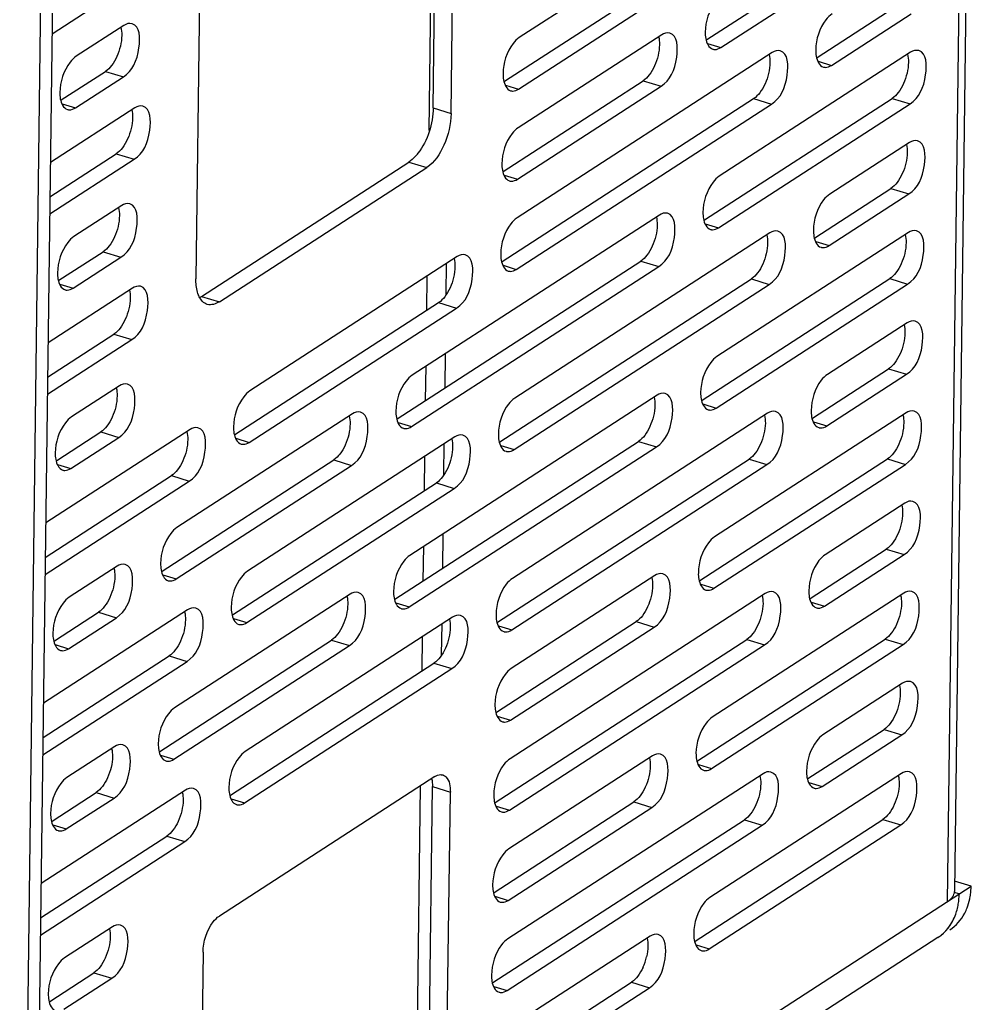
# Model space of a CAD drawing. Header units: millimetres. Extents: x -177 to 18421, y -5017 to 3255.
# Drawn here: x 4746.89 to 4763.64, y 713.81 to 730.95 of the extents above; entities that cross this region are included whole.
import ezdxf

# ---------------------------------------------------------------- set-up
doc = ezdxf.new("R2010")
doc.units = ezdxf.units.MM
doc.header["$LTSCALE"] = 46.255
doc.layers.get('0').update_dxf_attribs({"linetype": 'CONTINUOUS'})

msp = doc.modelspace()

# ---------------------------------------------------------------- linework, layer by layer
at = {"color": 3, "linetype": 'Continuous'}
for p, q in [((4754.027, 729.021), (4754.344, 753.74)), ((4754.101, 729.413), (4754.41, 753.543)), ((4747.471, 747.922), (4746.893, 702.857)), ((4755.342, 729.879), (4759.726, 732.718)), ((4758.867, 730.604), (4762.138, 732.723)), ((4760.792, 730.293), (4762.118, 731.151)), ((4747.618, 729.552), (4748.388, 730.05)), ((4755.322, 728.308), (4757.76, 729.887)), ((4755.302, 726.737), (4759.685, 729.576)), ((4758.826, 727.461), (4762.098, 729.58)), ((4747.42, 727.865), (4748.576, 728.614)), ((4750.061, 726.129), (4753.675, 728.469)), ((4760.752, 727.15), (4762.078, 728.009)), ((4747.578, 726.409), (4748.348, 726.908)), ((4753.475, 723.995), (4757.719, 726.744)), ((4754.327, 726.167), (4754.334, 726.704)), ((4753.987, 725.885), (4753.995, 726.484)), ((4755.262, 723.594), (4759.645, 726.433)), ((4758.786, 724.319), (4762.058, 726.438)), ((4750.645, 723.721), (4754.195, 726.02)), ((4747.38, 724.723), (4748.536, 725.471)), ((4754.306, 724.534), (4754.314, 725.132)), ((4753.967, 724.314), (4753.975, 724.913)), ((4760.712, 724.008), (4762.037, 724.866)), ((4747.538, 723.267), (4748.307, 723.765)), ((4753.434, 720.853), (4757.679, 723.602)), ((4754.287, 723.024), (4754.294, 723.561)), ((4749.374, 721.339), (4752.368, 723.278)), ((4753.947, 722.743), (4753.955, 723.341)), ((4755.221, 720.452), (4759.605, 723.291)), ((4758.746, 721.176), (4762.017, 723.295)), ((4747.34, 721.58), (4749.538, 723.004)), ((4750.605, 720.578), (4754.155, 722.877)), ((4754.266, 721.391), (4754.274, 721.99)), ((4753.927, 721.172), (4753.935, 721.77)), ((4760.672, 720.865), (4761.997, 721.724)), ((4747.498, 720.124), (4748.267, 720.623)), ((4754.247, 719.882), (4754.254, 720.419)), ((4755.201, 718.881), (4757.639, 720.459)), ((4749.334, 718.197), (4752.328, 720.136)), ((4753.907, 719.6), (4753.914, 720.199)), ((4755.181, 717.309), (4759.565, 720.148)), ((4758.705, 718.034), (4761.977, 720.153)), ((4747.3, 718.438), (4749.498, 719.862)), ((4750.565, 717.436), (4754.114, 719.735)), ((4760.631, 717.723), (4761.957, 718.581)), ((4753.815, 712.438), (4753.881, 717.587)), ((4754.016, 712.017), (4754.087, 717.584)), ((4747.457, 716.982), (4748.227, 717.48)), ((4755.161, 715.738), (4757.599, 717.317)), ((4755.141, 714.167), (4759.524, 717.006)), ((4758.665, 714.891), (4761.937, 717.01)), ((4747.259, 715.295), (4749.458, 716.719)), ((4763.267, 715.712), (4763.179, 715.739)), ((4747.417, 713.839), (4748.187, 714.338)), ((4755.121, 712.596), (4757.558, 714.174))]:
    msp.add_line(p, q, dxfattribs=at)
at = {"color": 7, "linetype": 'Continuous'}
for p, q in [((4754.412, 729.318), (4754.721, 753.448)), ((4763.512, 750.945), (4763.058, 715.577)), ((4763.635, 750.907), (4763.185, 715.758)), ((4750.273, 750.567), (4749.964, 726.437)), ((4747.679, 748.057), (4747.102, 702.992)), ((4760.049, 733.521), (4755.601, 730.64)), ((4755.589, 729.743), (4760.037, 732.623)), ((4759.114, 730.467), (4762.45, 732.628)), ((4747.457, 730.708), (4748.928, 731.661)), ((4761.04, 730.156), (4762.43, 731.056)), ((4748.711, 730.853), (4747.877, 730.313)), ((4758.083, 730.69), (4755.581, 729.069)), ((4758.883, 730.537), (4759.114, 730.467)), ((4760.009, 730.379), (4755.561, 727.498)), ((4762.421, 730.383), (4759.085, 728.222)), ((4760.808, 730.227), (4761.04, 730.156)), ((4747.866, 729.415), (4748.7, 729.955)), ((4748.388, 730.05), (4748.7, 729.955)), ((4755.358, 729.813), (4755.589, 729.743)), ((4755.569, 728.171), (4758.071, 729.792)), ((4757.76, 729.887), (4758.071, 729.792)), ((4759.685, 729.576), (4759.997, 729.481)), ((4762.098, 729.58), (4762.41, 729.485)), ((4748.9, 729.417), (4747.428, 728.464)), ((4747.634, 729.485), (4747.866, 729.415)), ((4754.101, 729.413), (4754.412, 729.318)), ((4755.549, 726.6), (4759.997, 729.481)), ((4759.073, 727.325), (4762.41, 729.485)), ((4762.401, 728.812), (4761.011, 727.911)), ((4748.576, 728.614), (4748.888, 728.519)), ((4747.417, 727.566), (4748.888, 728.519)), ((4750.373, 726.034), (4753.987, 728.374)), ((4753.675, 728.469), (4753.987, 728.374)), ((4755.338, 728.242), (4755.569, 728.171)), ((4760.999, 727.014), (4762.389, 727.914)), ((4762.078, 728.009), (4762.389, 727.914)), ((4748.671, 727.71), (4747.837, 727.17)), ((4758.042, 727.547), (4753.733, 724.756)), ((4758.842, 727.395), (4759.073, 727.325)), ((4759.968, 727.236), (4755.52, 724.355)), ((4762.381, 727.24), (4759.045, 725.08)), ((4760.768, 727.084), (4760.999, 727.014)), ((4748.348, 726.908), (4748.659, 726.813)), ((4754.518, 726.823), (4750.904, 724.482)), ((4747.825, 726.272), (4748.659, 726.813)), ((4753.722, 723.859), (4758.031, 726.649)), ((4755.318, 726.671), (4755.549, 726.6)), ((4757.719, 726.744), (4758.031, 726.649)), ((4747.594, 726.343), (4747.825, 726.272)), ((4755.509, 723.458), (4759.957, 726.338)), ((4759.033, 724.182), (4762.369, 726.343)), ((4759.645, 726.433), (4759.957, 726.338)), ((4762.058, 726.438), (4762.369, 726.343)), ((4748.859, 726.274), (4747.388, 725.321)), ((4750.061, 726.129), (4750.373, 726.034)), ((4754.195, 726.02), (4754.507, 725.925)), ((4750.893, 723.584), (4754.507, 725.925)), ((4762.361, 725.669), (4760.971, 724.769)), ((4748.536, 725.471), (4748.848, 725.376)), ((4747.376, 724.423), (4748.848, 725.376)), ((4760.959, 723.871), (4762.349, 724.771)), ((4762.037, 724.866), (4762.349, 724.771)), ((4748.631, 724.568), (4747.797, 724.028)), ((4758.002, 724.405), (4753.693, 721.614)), ((4758.802, 724.253), (4759.033, 724.182)), ((4752.691, 724.081), (4749.633, 722.101)), ((4759.928, 724.094), (4755.48, 721.213)), ((4762.341, 724.098), (4759.004, 721.937)), ((4753.491, 723.929), (4753.722, 723.859)), ((4760.728, 723.942), (4760.959, 723.871)), ((4749.862, 723.807), (4747.348, 722.179)), ((4748.307, 723.765), (4748.619, 723.67)), ((4747.785, 723.13), (4748.619, 723.67)), ((4750.661, 723.655), (4750.893, 723.584)), ((4754.478, 723.68), (4750.864, 721.34)), ((4757.679, 723.602), (4757.991, 723.507)), ((4753.682, 720.716), (4757.991, 723.507)), ((4755.278, 723.528), (4755.509, 723.458)), ((4752.368, 723.278), (4752.679, 723.183)), ((4759.605, 723.291), (4759.917, 723.196)), ((4762.017, 723.295), (4762.329, 723.2)), ((4747.554, 723.2), (4747.785, 723.13)), ((4749.621, 721.203), (4752.679, 723.183)), ((4755.469, 720.315), (4759.917, 723.196)), ((4758.993, 721.04), (4762.329, 723.2)), ((4747.336, 721.281), (4749.85, 722.909)), ((4749.538, 723.004), (4749.85, 722.909)), ((4754.155, 722.877), (4754.466, 722.782)), ((4750.852, 720.442), (4754.466, 722.782)), ((4762.32, 722.527), (4760.93, 721.626)), ((4761.997, 721.724), (4762.309, 721.629)), ((4760.919, 720.729), (4762.309, 721.629)), ((4748.59, 721.425), (4747.756, 720.885)), ((4749.39, 721.273), (4749.621, 721.203)), ((4757.962, 721.262), (4755.46, 719.642)), ((4758.762, 721.11), (4758.993, 721.04)), ((4752.651, 720.939), (4749.593, 718.958)), ((4759.888, 720.951), (4755.44, 718.07)), ((4762.3, 720.955), (4758.964, 718.795)), ((4749.821, 720.664), (4747.307, 719.036)), ((4753.45, 720.787), (4753.682, 720.716)), ((4760.688, 720.799), (4760.919, 720.729)), ((4747.745, 719.987), (4748.579, 720.528)), ((4748.267, 720.623), (4748.579, 720.528)), ((4750.621, 720.512), (4750.852, 720.442)), ((4754.438, 720.538), (4750.824, 718.197)), ((4755.237, 720.386), (4755.469, 720.315)), ((4755.448, 718.744), (4757.95, 720.364)), ((4757.639, 720.459), (4757.95, 720.364)), ((4752.328, 720.136), (4752.639, 720.041)), ((4759.565, 720.148), (4759.876, 720.053)), ((4761.977, 720.153), (4762.289, 720.058)), ((4747.514, 720.058), (4747.745, 719.987)), ((4749.581, 718.06), (4752.639, 720.041)), ((4755.428, 717.173), (4759.876, 720.053)), ((4758.953, 717.897), (4762.289, 720.058)), ((4749.498, 719.862), (4749.81, 719.767)), ((4747.296, 718.138), (4749.81, 719.767)), ((4750.812, 717.299), (4754.426, 719.64)), ((4754.114, 719.735), (4754.426, 719.64)), ((4762.28, 719.384), (4760.89, 718.484)), ((4755.217, 718.814), (4755.448, 718.744)), ((4760.879, 717.586), (4762.269, 718.486)), ((4761.957, 718.581), (4762.269, 718.486)), ((4748.55, 718.283), (4747.716, 717.743)), ((4749.35, 718.131), (4749.581, 718.06)), ((4757.922, 718.12), (4755.42, 716.499)), ((4758.721, 717.968), (4758.953, 717.897)), ((4754.126, 717.758), (4750.373, 715.327)), ((4759.848, 717.809), (4755.4, 714.928)), ((4762.26, 717.813), (4758.924, 715.652)), ((4754.087, 717.584), (4754.399, 717.489)), ((4760.647, 717.657), (4760.879, 717.586)), ((4749.781, 717.522), (4747.267, 715.894)), ((4748.227, 717.48), (4748.539, 717.385)), ((4754.327, 711.922), (4754.399, 717.489)), ((4747.705, 716.845), (4748.539, 717.385)), ((4750.581, 717.37), (4750.812, 717.299)), ((4755.197, 717.243), (4755.428, 717.173)), ((4755.408, 715.601), (4757.91, 717.222)), ((4757.599, 717.317), (4757.91, 717.222)), ((4747.473, 716.915), (4747.705, 716.845)), ((4755.388, 714.03), (4759.836, 716.911)), ((4758.912, 714.755), (4762.248, 716.915)), ((4759.524, 717.006), (4759.836, 716.911)), ((4761.937, 717.01), (4762.248, 716.915)), ((4749.458, 716.719), (4749.77, 716.624)), ((4747.256, 714.996), (4749.77, 716.624)), ((4747.131, 705.262), (4763.475, 715.847)), ((4763.475, 715.847), (4763.187, 715.935)), ((4755.177, 715.672), (4755.408, 715.601)), ((4748.51, 715.14), (4747.676, 714.6)), ((4762.893, 714.951), (4747.124, 704.738)), ((4757.881, 714.977), (4755.379, 713.357)), ((4758.681, 714.825), (4758.912, 714.755)), ((4750.089, 714.698), (4750.018, 709.131)), ((4748.187, 714.338), (4748.498, 714.243)), ((4747.664, 713.702), (4748.498, 714.243)), ((4757.558, 714.174), (4757.87, 714.079)), ((4755.157, 714.101), (4755.388, 714.03)), ((4755.368, 712.459), (4757.87, 714.079))]:
    msp.add_line(p, q, dxfattribs=at)
at = {"color": 3, "linetype": 'Continuous'}
for centre, radius, start, end in [((4753.157, 729.143), 0.854, 317.8991, 322.5837), ((4749.841, 726.468), 0.405, 298.815, 302.9707), ((4762.091, 715.726), 1.176, 350.7428, 359.3312), ((4756.849, 714.841), 0.995, 335.7867, 347.0244)]:
    msp.add_arc(centre, radius, start, end, dxfattribs=at)
at = {"color": 7, "linetype": 'Continuous'}
for centre, radius, start, end in [((4762.289, 715.862), 1.186, 352.263, 359.3087), ((4763.037, 715.76), 0.148, 349.8998, 358.9923), ((4762.35, 715.854), 1.125, 350.6682, 352.2163), ((4762.527, 715.809), 0.942, 338.7595, 341.3132), ((4762.576, 715.79), 0.89, 332.2725, 338.7882)]:
    msp.add_arc(centre, radius, start, end, dxfattribs=at)
for points, knots in [([(4759.125, 731.365), (4759.084, 731.338), (4758.92, 731.165), (4758.844, 730.921), (4758.842, 730.736)], [0, 0, 0, 0, 0.211066, 1, 1, 1, 1]), ([(4761.051, 731.054), (4761.01, 731.027), (4760.846, 730.854), (4760.77, 730.61), (4760.767, 730.425)], [0, 0, 0, 0, 0.211066, 1, 1, 1, 1]), ([(4748.7, 729.955), (4748.86, 730.059), (4749.003, 730.366), (4748.991, 730.84), (4748.851, 730.882)], [0, 0, 0, 0, 0.566412, 1, 1, 1, 1]), ([(4755.601, 730.64), (4755.559, 730.614), (4755.395, 730.441), (4755.319, 730.196), (4755.317, 730.011)], [0, 0, 0, 0, 0.211066, 1, 1, 1, 1]), ([(4758.071, 729.792), (4758.232, 729.896), (4758.374, 730.202), (4758.363, 730.677), (4758.223, 730.719)], [0, 0, 0, 0, 0.566412, 1, 1, 1, 1]), ([(4758.842, 730.736), (4758.841, 730.699), (4758.845, 730.592), (4758.902, 730.46), (4758.974, 730.438)], [0, 0, 0, 0, 0.326495, 1, 1, 1, 1]), ([(4758.974, 730.438), (4758.979, 730.436), (4758.991, 730.433), (4759.002, 730.432), (4759.008, 730.432)], [0, 0, 0, 0, 0.496206, 1, 1, 1, 1]), ([(4760.767, 730.425), (4760.767, 730.388), (4760.771, 730.281), (4760.828, 730.149), (4760.9, 730.127)], [0, 0, 0, 0, 0.326495, 1, 1, 1, 1]), ([(4747.877, 730.313), (4747.836, 730.286), (4747.672, 730.113), (4747.596, 729.869), (4747.593, 729.684)], [0, 0, 0, 0, 0.211066, 1, 1, 1, 1]), ([(4759.997, 729.481), (4760.158, 729.585), (4760.3, 729.891), (4760.289, 730.366), (4760.149, 730.408)], [0, 0, 0, 0, 0.566412, 1, 1, 1, 1]), ([(4762.41, 729.485), (4762.57, 729.589), (4762.713, 729.896), (4762.701, 730.37), (4762.561, 730.412)], [0, 0, 0, 0, 0.566412, 1, 1, 1, 1]), ([(4760.9, 730.127), (4760.905, 730.125), (4760.916, 730.123), (4760.928, 730.122), (4760.934, 730.121)], [0, 0, 0, 0, 0.496206, 1, 1, 1, 1]), ([(4755.317, 730.011), (4755.317, 729.975), (4755.321, 729.867), (4755.377, 729.735), (4755.449, 729.713)], [0, 0, 0, 0, 0.326495, 1, 1, 1, 1]), ([(4747.593, 729.684), (4747.593, 729.647), (4747.597, 729.54), (4747.654, 729.407), (4747.726, 729.386)], [0, 0, 0, 0, 0.326495, 1, 1, 1, 1]), ([(4755.449, 729.713), (4755.455, 729.712), (4755.466, 729.709), (4755.478, 729.708), (4755.483, 729.708)], [0, 0, 0, 0, 0.496206, 1, 1, 1, 1]), ([(4748.888, 728.519), (4749.049, 728.623), (4749.191, 728.929), (4749.18, 729.404), (4749.039, 729.446)], [0, 0, 0, 0, 0.566412, 1, 1, 1, 1]), ([(4747.726, 729.386), (4747.731, 729.384), (4747.742, 729.381), (4747.754, 729.38), (4747.76, 729.38)], [0, 0, 0, 0, 0.496206, 1, 1, 1, 1]), ([(4754.412, 729.318), (4754.41, 729.128), (4754.324, 728.78), (4754.123, 728.463), (4753.987, 728.374)], [0, 0, 0, 0, 0.538178, 1, 1, 1, 1]), ([(4755.581, 729.069), (4755.539, 729.042), (4755.375, 728.869), (4755.299, 728.625), (4755.297, 728.44)], [0, 0, 0, 0, 0.211066, 1, 1, 1, 1]), ([(4762.389, 727.914), (4762.55, 728.018), (4762.692, 728.324), (4762.681, 728.799), (4762.541, 728.841)], [0, 0, 0, 0, 0.566412, 1, 1, 1, 1]), ([(4755.297, 728.44), (4755.297, 728.404), (4755.301, 728.296), (4755.357, 728.164), (4755.429, 728.142)], [0, 0, 0, 0, 0.326495, 1, 1, 1, 1]), ([(4759.085, 728.222), (4759.043, 728.195), (4758.879, 728.023), (4758.804, 727.778), (4758.801, 727.593)], [0, 0, 0, 0, 0.211066, 1, 1, 1, 1]), ([(4755.429, 728.142), (4755.435, 728.14), (4755.446, 728.138), (4755.457, 728.137), (4755.463, 728.137)], [0, 0, 0, 0, 0.496206, 1, 1, 1, 1]), ([(4761.011, 727.911), (4760.969, 727.885), (4760.805, 727.712), (4760.73, 727.467), (4760.727, 727.283)], [0, 0, 0, 0, 0.211066, 1, 1, 1, 1]), ([(4748.659, 726.813), (4748.82, 726.917), (4748.962, 727.223), (4748.951, 727.697), (4748.811, 727.74)], [0, 0, 0, 0, 0.566412, 1, 1, 1, 1]), ([(4758.031, 726.649), (4758.192, 726.753), (4758.334, 727.06), (4758.322, 727.534), (4758.182, 727.577)], [0, 0, 0, 0, 0.566412, 1, 1, 1, 1]), ([(4758.801, 727.593), (4758.801, 727.557), (4758.805, 727.449), (4758.861, 727.317), (4758.934, 727.295)], [0, 0, 0, 0, 0.326495, 1, 1, 1, 1]), ([(4755.561, 727.498), (4755.519, 727.471), (4755.355, 727.298), (4755.279, 727.054), (4755.277, 726.869)], [0, 0, 0, 0, 0.211066, 1, 1, 1, 1]), ([(4747.837, 727.17), (4747.795, 727.143), (4747.631, 726.97), (4747.556, 726.726), (4747.553, 726.541)], [0, 0, 0, 0, 0.211066, 1, 1, 1, 1]), ([(4758.934, 727.295), (4758.939, 727.293), (4758.95, 727.291), (4758.962, 727.29), (4758.968, 727.29)], [0, 0, 0, 0, 0.496206, 1, 1, 1, 1]), ([(4759.957, 726.338), (4760.117, 726.442), (4760.26, 726.749), (4760.248, 727.223), (4760.108, 727.266)], [0, 0, 0, 0, 0.566412, 1, 1, 1, 1]), ([(4760.727, 727.283), (4760.727, 727.246), (4760.731, 727.138), (4760.787, 727.006), (4760.86, 726.984)], [0, 0, 0, 0, 0.326495, 1, 1, 1, 1]), ([(4762.369, 726.343), (4762.53, 726.447), (4762.672, 726.753), (4762.661, 727.227), (4762.521, 727.27)], [0, 0, 0, 0, 0.566412, 1, 1, 1, 1]), ([(4754.507, 725.925), (4754.667, 726.029), (4754.81, 726.335), (4754.798, 726.81), (4754.658, 726.852)], [0, 0, 0, 0, 0.566412, 1, 1, 1, 1]), ([(4755.277, 726.869), (4755.276, 726.832), (4755.281, 726.725), (4755.337, 726.593), (4755.409, 726.571)], [0, 0, 0, 0, 0.326495, 1, 1, 1, 1]), ([(4760.86, 726.984), (4760.865, 726.983), (4760.876, 726.98), (4760.888, 726.979), (4760.893, 726.979)], [0, 0, 0, 0, 0.496206, 1, 1, 1, 1]), ([(4747.553, 726.541), (4747.553, 726.505), (4747.557, 726.397), (4747.613, 726.265), (4747.686, 726.243)], [0, 0, 0, 0, 0.326495, 1, 1, 1, 1]), ([(4755.409, 726.571), (4755.415, 726.569), (4755.426, 726.566), (4755.437, 726.566), (4755.443, 726.565)], [0, 0, 0, 0, 0.496206, 1, 1, 1, 1]), ([(4748.848, 725.376), (4749.008, 725.48), (4749.151, 725.787), (4749.139, 726.261), (4748.999, 726.304)], [0, 0, 0, 0, 0.566412, 1, 1, 1, 1]), ([(4747.686, 726.243), (4747.691, 726.241), (4747.702, 726.239), (4747.714, 726.238), (4747.719, 726.238)], [0, 0, 0, 0, 0.496206, 1, 1, 1, 1]), ([(4750.163, 725.99), (4750.101, 726.008), (4750.031, 726.088), (4750, 726.174), (4749.993, 726.2)], [0, 0, 0, 0, 0.701264, 1, 1, 1, 1]), ([(4762.349, 724.771), (4762.51, 724.875), (4762.652, 725.182), (4762.641, 725.656), (4762.501, 725.699)], [0, 0, 0, 0, 0.566412, 1, 1, 1, 1]), ([(4759.045, 725.08), (4759.003, 725.053), (4758.839, 724.88), (4758.763, 724.636), (4758.761, 724.451)], [0, 0, 0, 0, 0.211066, 1, 1, 1, 1]), ([(4760.971, 724.769), (4760.929, 724.742), (4760.765, 724.569), (4760.689, 724.325), (4760.687, 724.14)], [0, 0, 0, 0, 0.211066, 1, 1, 1, 1]), ([(4748.619, 723.67), (4748.78, 723.774), (4748.922, 724.081), (4748.911, 724.555), (4748.771, 724.597)], [0, 0, 0, 0, 0.566412, 1, 1, 1, 1]), ([(4753.733, 724.756), (4753.692, 724.729), (4753.528, 724.557), (4753.452, 724.312), (4753.45, 724.127)], [0, 0, 0, 0, 0.211066, 1, 1, 1, 1]), ([(4750.904, 724.482), (4750.863, 724.455), (4750.699, 724.282), (4750.623, 724.038), (4750.62, 723.853)], [0, 0, 0, 0, 0.211066, 1, 1, 1, 1]), ([(4757.991, 723.507), (4758.151, 723.611), (4758.294, 723.917), (4758.282, 724.392), (4758.142, 724.434)], [0, 0, 0, 0, 0.566412, 1, 1, 1, 1]), ([(4758.761, 724.451), (4758.761, 724.414), (4758.765, 724.307), (4758.821, 724.175), (4758.893, 724.153)], [0, 0, 0, 0, 0.326495, 1, 1, 1, 1]), ([(4755.52, 724.355), (4755.479, 724.329), (4755.315, 724.156), (4755.239, 723.911), (4755.237, 723.726)], [0, 0, 0, 0, 0.211066, 1, 1, 1, 1]), ([(4752.679, 723.183), (4752.84, 723.287), (4752.982, 723.594), (4752.971, 724.068), (4752.831, 724.111)], [0, 0, 0, 0, 0.566412, 1, 1, 1, 1]), ([(4753.45, 724.127), (4753.449, 724.091), (4753.454, 723.983), (4753.51, 723.851), (4753.582, 723.829)], [0, 0, 0, 0, 0.326495, 1, 1, 1, 1]), ([(4758.893, 724.153), (4758.899, 724.151), (4758.91, 724.148), (4758.922, 724.147), (4758.927, 724.147)], [0, 0, 0, 0, 0.496206, 1, 1, 1, 1]), ([(4759.917, 723.196), (4760.077, 723.3), (4760.22, 723.606), (4760.208, 724.081), (4760.068, 724.123)], [0, 0, 0, 0, 0.566412, 1, 1, 1, 1]), ([(4760.687, 724.14), (4760.686, 724.103), (4760.691, 723.996), (4760.747, 723.864), (4760.819, 723.842)], [0, 0, 0, 0, 0.326495, 1, 1, 1, 1]), ([(4762.329, 723.2), (4762.49, 723.304), (4762.632, 723.611), (4762.62, 724.085), (4762.48, 724.127)], [0, 0, 0, 0, 0.566412, 1, 1, 1, 1]), ([(4747.797, 724.028), (4747.755, 724.001), (4747.591, 723.828), (4747.515, 723.584), (4747.513, 723.399)], [0, 0, 0, 0, 0.211066, 1, 1, 1, 1]), ([(4749.85, 722.909), (4750.011, 723.013), (4750.153, 723.32), (4750.142, 723.794), (4750.001, 723.836)], [0, 0, 0, 0, 0.566412, 1, 1, 1, 1]), ([(4750.62, 723.853), (4750.62, 723.817), (4750.624, 723.709), (4750.681, 723.577), (4750.753, 723.555)], [0, 0, 0, 0, 0.326495, 1, 1, 1, 1]), ([(4753.582, 723.829), (4753.588, 723.827), (4753.599, 723.825), (4753.61, 723.824), (4753.616, 723.824)], [0, 0, 0, 0, 0.496206, 1, 1, 1, 1]), ([(4760.819, 723.842), (4760.825, 723.84), (4760.836, 723.838), (4760.847, 723.837), (4760.853, 723.836)], [0, 0, 0, 0, 0.496206, 1, 1, 1, 1]), ([(4754.466, 722.782), (4754.627, 722.886), (4754.769, 723.193), (4754.758, 723.667), (4754.618, 723.71)], [0, 0, 0, 0, 0.566412, 1, 1, 1, 1]), ([(4755.237, 723.726), (4755.236, 723.69), (4755.24, 723.582), (4755.297, 723.45), (4755.369, 723.428)], [0, 0, 0, 0, 0.326495, 1, 1, 1, 1]), ([(4747.513, 723.399), (4747.512, 723.362), (4747.517, 723.255), (4747.573, 723.122), (4747.645, 723.101)], [0, 0, 0, 0, 0.326495, 1, 1, 1, 1]), ([(4750.753, 723.555), (4750.758, 723.553), (4750.769, 723.551), (4750.781, 723.55), (4750.787, 723.55)], [0, 0, 0, 0, 0.496206, 1, 1, 1, 1]), ([(4755.369, 723.428), (4755.374, 723.427), (4755.386, 723.424), (4755.397, 723.423), (4755.403, 723.423)], [0, 0, 0, 0, 0.496206, 1, 1, 1, 1]), ([(4747.645, 723.101), (4747.651, 723.099), (4747.662, 723.096), (4747.673, 723.095), (4747.679, 723.095)], [0, 0, 0, 0, 0.496206, 1, 1, 1, 1]), ([(4762.309, 721.629), (4762.469, 721.733), (4762.612, 722.039), (4762.6, 722.514), (4762.46, 722.556)], [0, 0, 0, 0, 0.566412, 1, 1, 1, 1]), ([(4749.633, 722.101), (4749.591, 722.074), (4749.427, 721.901), (4749.352, 721.657), (4749.349, 721.472)], [0, 0, 0, 0, 0.211066, 1, 1, 1, 1]), ([(4759.004, 721.937), (4758.963, 721.91), (4758.799, 721.738), (4758.723, 721.493), (4758.721, 721.308)], [0, 0, 0, 0, 0.211066, 1, 1, 1, 1]), ([(4753.693, 721.614), (4753.652, 721.587), (4753.488, 721.414), (4753.412, 721.17), (4753.409, 720.985)], [0, 0, 0, 0, 0.211066, 1, 1, 1, 1]), ([(4760.93, 721.626), (4760.889, 721.6), (4760.725, 721.427), (4760.649, 721.182), (4760.647, 720.998)], [0, 0, 0, 0, 0.211066, 1, 1, 1, 1]), ([(4748.579, 720.528), (4748.739, 720.632), (4748.882, 720.938), (4748.87, 721.412), (4748.73, 721.455)], [0, 0, 0, 0, 0.566412, 1, 1, 1, 1]), ([(4749.349, 721.472), (4749.349, 721.435), (4749.353, 721.328), (4749.409, 721.195), (4749.482, 721.173)], [0, 0, 0, 0, 0.326495, 1, 1, 1, 1]), ([(4750.864, 721.34), (4750.822, 721.313), (4750.658, 721.14), (4750.582, 720.896), (4750.58, 720.711)], [0, 0, 0, 0, 0.211066, 1, 1, 1, 1]), ([(4749.482, 721.173), (4749.487, 721.172), (4749.498, 721.169), (4749.51, 721.168), (4749.515, 721.168)], [0, 0, 0, 0, 0.496206, 1, 1, 1, 1]), ([(4755.48, 721.213), (4755.439, 721.186), (4755.275, 721.013), (4755.199, 720.769), (4755.196, 720.584)], [0, 0, 0, 0, 0.211066, 1, 1, 1, 1]), ([(4757.95, 720.364), (4758.111, 720.468), (4758.253, 720.775), (4758.242, 721.249), (4758.102, 721.292)], [0, 0, 0, 0, 0.566412, 1, 1, 1, 1]), ([(4758.721, 721.308), (4758.72, 721.272), (4758.725, 721.164), (4758.781, 721.032), (4758.853, 721.01)], [0, 0, 0, 0, 0.326495, 1, 1, 1, 1]), ([(4758.853, 721.01), (4758.859, 721.008), (4758.87, 721.006), (4758.881, 721.005), (4758.887, 721.005)], [0, 0, 0, 0, 0.496206, 1, 1, 1, 1]), ([(4760.647, 720.998), (4760.646, 720.961), (4760.65, 720.853), (4760.707, 720.721), (4760.779, 720.699)], [0, 0, 0, 0, 0.326495, 1, 1, 1, 1]), ([(4747.756, 720.885), (4747.715, 720.858), (4747.551, 720.685), (4747.475, 720.441), (4747.473, 720.256)], [0, 0, 0, 0, 0.211066, 1, 1, 1, 1]), ([(4752.639, 720.041), (4752.8, 720.145), (4752.942, 720.451), (4752.931, 720.926), (4752.791, 720.968)], [0, 0, 0, 0, 0.566412, 1, 1, 1, 1]), ([(4753.409, 720.985), (4753.409, 720.948), (4753.413, 720.841), (4753.47, 720.709), (4753.542, 720.687)], [0, 0, 0, 0, 0.326495, 1, 1, 1, 1]), ([(4759.876, 720.053), (4760.037, 720.157), (4760.179, 720.464), (4760.168, 720.938), (4760.028, 720.981)], [0, 0, 0, 0, 0.566412, 1, 1, 1, 1]), ([(4762.289, 720.058), (4762.449, 720.162), (4762.592, 720.468), (4762.58, 720.942), (4762.44, 720.985)], [0, 0, 0, 0, 0.566412, 1, 1, 1, 1]), ([(4749.81, 719.767), (4749.97, 719.871), (4750.113, 720.177), (4750.101, 720.651), (4749.961, 720.694)], [0, 0, 0, 0, 0.566412, 1, 1, 1, 1]), ([(4750.58, 720.711), (4750.58, 720.674), (4750.584, 720.567), (4750.64, 720.434), (4750.712, 720.412)], [0, 0, 0, 0, 0.326495, 1, 1, 1, 1]), ([(4753.542, 720.687), (4753.547, 720.685), (4753.558, 720.682), (4753.57, 720.681), (4753.576, 720.681)], [0, 0, 0, 0, 0.496206, 1, 1, 1, 1]), ([(4760.779, 720.699), (4760.784, 720.698), (4760.796, 720.695), (4760.807, 720.694), (4760.813, 720.694)], [0, 0, 0, 0, 0.496206, 1, 1, 1, 1]), ([(4754.426, 719.64), (4754.587, 719.744), (4754.729, 720.05), (4754.718, 720.525), (4754.577, 720.567)], [0, 0, 0, 0, 0.566412, 1, 1, 1, 1]), ([(4755.196, 720.584), (4755.196, 720.547), (4755.2, 720.44), (4755.257, 720.308), (4755.329, 720.286)], [0, 0, 0, 0, 0.326495, 1, 1, 1, 1]), ([(4750.712, 720.412), (4750.718, 720.411), (4750.729, 720.408), (4750.741, 720.407), (4750.746, 720.407)], [0, 0, 0, 0, 0.496206, 1, 1, 1, 1]), ([(4747.473, 720.256), (4747.472, 720.22), (4747.476, 720.112), (4747.533, 719.98), (4747.605, 719.958)], [0, 0, 0, 0, 0.326495, 1, 1, 1, 1]), ([(4755.329, 720.286), (4755.334, 720.284), (4755.345, 720.281), (4755.357, 720.281), (4755.363, 720.28)], [0, 0, 0, 0, 0.496206, 1, 1, 1, 1]), ([(4747.605, 719.958), (4747.61, 719.956), (4747.622, 719.954), (4747.633, 719.953), (4747.639, 719.953)], [0, 0, 0, 0, 0.496206, 1, 1, 1, 1]), ([(4755.46, 719.642), (4755.418, 719.615), (4755.254, 719.442), (4755.179, 719.198), (4755.176, 719.013)], [0, 0, 0, 0, 0.211066, 1, 1, 1, 1]), ([(4762.269, 718.486), (4762.429, 718.59), (4762.572, 718.897), (4762.56, 719.371), (4762.42, 719.414)], [0, 0, 0, 0, 0.566412, 1, 1, 1, 1]), ([(4749.593, 718.958), (4749.551, 718.931), (4749.387, 718.758), (4749.311, 718.514), (4749.309, 718.329)], [0, 0, 0, 0, 0.211066, 1, 1, 1, 1]), ([(4755.176, 719.013), (4755.176, 718.976), (4755.18, 718.869), (4755.236, 718.736), (4755.309, 718.714)], [0, 0, 0, 0, 0.326495, 1, 1, 1, 1]), ([(4758.964, 718.795), (4758.923, 718.768), (4758.759, 718.595), (4758.683, 718.351), (4758.68, 718.166)], [0, 0, 0, 0, 0.211066, 1, 1, 1, 1]), ([(4755.309, 718.714), (4755.314, 718.713), (4755.325, 718.71), (4755.337, 718.709), (4755.342, 718.709)], [0, 0, 0, 0, 0.496206, 1, 1, 1, 1]), ([(4760.89, 718.484), (4760.849, 718.457), (4760.685, 718.284), (4760.609, 718.04), (4760.606, 717.855)], [0, 0, 0, 0, 0.211066, 1, 1, 1, 1]), ([(4748.539, 717.385), (4748.699, 717.489), (4748.842, 717.796), (4748.83, 718.27), (4748.69, 718.312)], [0, 0, 0, 0, 0.566412, 1, 1, 1, 1]), ([(4749.309, 718.329), (4749.308, 718.293), (4749.313, 718.185), (4749.369, 718.053), (4749.441, 718.031)], [0, 0, 0, 0, 0.326495, 1, 1, 1, 1]), ([(4750.824, 718.197), (4750.782, 718.17), (4750.618, 717.997), (4750.542, 717.753), (4750.54, 717.568)], [0, 0, 0, 0, 0.211066, 1, 1, 1, 1]), ([(4757.91, 717.222), (4758.071, 717.326), (4758.213, 717.632), (4758.202, 718.107), (4758.062, 718.149)], [0, 0, 0, 0, 0.566412, 1, 1, 1, 1]), ([(4758.68, 718.166), (4758.68, 718.129), (4758.684, 718.022), (4758.741, 717.89), (4758.813, 717.868)], [0, 0, 0, 0, 0.326495, 1, 1, 1, 1]), ([(4749.441, 718.031), (4749.447, 718.029), (4749.458, 718.027), (4749.469, 718.026), (4749.475, 718.026)], [0, 0, 0, 0, 0.496206, 1, 1, 1, 1]), ([(4755.44, 718.07), (4755.398, 718.044), (4755.234, 717.871), (4755.158, 717.626), (4755.156, 717.441)], [0, 0, 0, 0, 0.211066, 1, 1, 1, 1]), ([(4747.716, 717.743), (4747.675, 717.716), (4747.511, 717.543), (4747.435, 717.299), (4747.432, 717.114)], [0, 0, 0, 0, 0.211066, 1, 1, 1, 1]), ([(4754.232, 717.792), (4754.238, 717.792), (4754.249, 717.791), (4754.261, 717.789), (4754.266, 717.787)], [0, 0, 0, 0, 0.503784, 1, 1, 1, 1]), ([(4754.266, 717.787), (4754.287, 717.781), (4754.386, 717.714), (4754.4, 717.58), (4754.399, 717.489)], [0, 0, 0, 0, 0.193314, 1, 1, 1, 1]), ([(4758.813, 717.868), (4758.818, 717.866), (4758.83, 717.863), (4758.841, 717.862), (4758.847, 717.862)], [0, 0, 0, 0, 0.496206, 1, 1, 1, 1]), ([(4759.836, 716.911), (4759.997, 717.015), (4760.139, 717.321), (4760.128, 717.796), (4759.987, 717.838)], [0, 0, 0, 0, 0.566412, 1, 1, 1, 1]), ([(4760.606, 717.855), (4760.606, 717.818), (4760.61, 717.711), (4760.667, 717.579), (4760.739, 717.557)], [0, 0, 0, 0, 0.326495, 1, 1, 1, 1]), ([(4762.248, 716.915), (4762.409, 717.019), (4762.551, 717.326), (4762.54, 717.8), (4762.4, 717.842)], [0, 0, 0, 0, 0.566412, 1, 1, 1, 1]), ([(4750.54, 717.568), (4750.539, 717.532), (4750.544, 717.424), (4750.6, 717.292), (4750.672, 717.27)], [0, 0, 0, 0, 0.326495, 1, 1, 1, 1]), ([(4749.77, 716.624), (4749.93, 716.728), (4750.072, 717.035), (4750.061, 717.509), (4749.921, 717.551)], [0, 0, 0, 0, 0.566412, 1, 1, 1, 1]), ([(4755.156, 717.441), (4755.156, 717.405), (4755.16, 717.297), (4755.216, 717.165), (4755.288, 717.143)], [0, 0, 0, 0, 0.326495, 1, 1, 1, 1]), ([(4760.739, 717.557), (4760.744, 717.555), (4760.755, 717.553), (4760.767, 717.552), (4760.773, 717.551)], [0, 0, 0, 0, 0.496206, 1, 1, 1, 1]), ([(4750.672, 717.27), (4750.678, 717.268), (4750.689, 717.266), (4750.7, 717.265), (4750.706, 717.265)], [0, 0, 0, 0, 0.496206, 1, 1, 1, 1]), ([(4747.432, 717.114), (4747.432, 717.077), (4747.436, 716.97), (4747.493, 716.837), (4747.565, 716.816)], [0, 0, 0, 0, 0.326495, 1, 1, 1, 1]), ([(4755.288, 717.143), (4755.294, 717.142), (4755.305, 717.139), (4755.317, 717.138), (4755.322, 717.138)], [0, 0, 0, 0, 0.496206, 1, 1, 1, 1]), ([(4747.565, 716.816), (4747.57, 716.814), (4747.581, 716.811), (4747.593, 716.81), (4747.599, 716.81)], [0, 0, 0, 0, 0.496206, 1, 1, 1, 1]), ([(4755.42, 716.499), (4755.378, 716.472), (4755.214, 716.299), (4755.138, 716.055), (4755.136, 715.87)], [0, 0, 0, 0, 0.211066, 1, 1, 1, 1]), ([(4755.136, 715.87), (4755.135, 715.834), (4755.14, 715.726), (4755.196, 715.594), (4755.268, 715.572)], [0, 0, 0, 0, 0.326495, 1, 1, 1, 1]), ([(4763.136, 715.643), (4763.148, 715.657), (4763.168, 715.685), (4763.18, 715.718), (4763.183, 715.734)], [0, 0, 0, 0, 0.525664, 1, 1, 1, 1]), ([(4755.268, 715.572), (4755.274, 715.57), (4755.285, 715.568), (4755.296, 715.567), (4755.302, 715.567)], [0, 0, 0, 0, 0.496206, 1, 1, 1, 1]), ([(4758.924, 715.652), (4758.882, 715.625), (4758.718, 715.453), (4758.643, 715.208), (4758.64, 715.023)], [0, 0, 0, 0, 0.211066, 1, 1, 1, 1]), ([(4763.058, 715.577), (4763.073, 715.587), (4763.101, 715.607), (4763.126, 715.631), (4763.136, 715.643)], [0, 0, 0, 0, 0.524595, 1, 1, 1, 1]), ([(4748.498, 714.243), (4748.659, 714.347), (4748.801, 714.653), (4748.79, 715.127), (4748.65, 715.17)], [0, 0, 0, 0, 0.566412, 1, 1, 1, 1]), ([(4750.089, 714.698), (4750.092, 714.883), (4750.168, 715.127), (4750.332, 715.3), (4750.373, 715.327)], [0, 0, 0, 0, 0.788934, 1, 1, 1, 1]), ([(4757.87, 714.079), (4758.03, 714.183), (4758.173, 714.49), (4758.161, 714.964), (4758.021, 715.007)], [0, 0, 0, 0, 0.566412, 1, 1, 1, 1]), ([(4758.64, 715.023), (4758.64, 714.987), (4758.644, 714.879), (4758.7, 714.747), (4758.773, 714.725)], [0, 0, 0, 0, 0.326495, 1, 1, 1, 1]), ([(4755.4, 714.928), (4755.358, 714.901), (4755.194, 714.728), (4755.118, 714.484), (4755.116, 714.299)], [0, 0, 0, 0, 0.211066, 1, 1, 1, 1]), ([(4758.773, 714.725), (4758.778, 714.723), (4758.789, 714.721), (4758.801, 714.72), (4758.806, 714.72)], [0, 0, 0, 0, 0.496206, 1, 1, 1, 1]), ([(4747.676, 714.6), (4747.634, 714.573), (4747.47, 714.4), (4747.394, 714.156), (4747.392, 713.971)], [0, 0, 0, 0, 0.211066, 1, 1, 1, 1]), ([(4755.116, 714.299), (4755.115, 714.262), (4755.12, 714.155), (4755.176, 714.023), (4755.248, 714.001)], [0, 0, 0, 0, 0.326495, 1, 1, 1, 1]), ([(4747.392, 713.971), (4747.392, 713.935), (4747.396, 713.827), (4747.452, 713.695), (4747.524, 713.673)], [0, 0, 0, 0, 0.326495, 1, 1, 1, 1]), ([(4755.248, 714.001), (4755.254, 713.999), (4755.265, 713.996), (4755.276, 713.996), (4755.282, 713.995)], [0, 0, 0, 0, 0.496206, 1, 1, 1, 1])]:
    msp.add_open_spline(points, degree=3, knots=knots, dxfattribs=at)
at = {"color": 3, "linetype": 'Continuous'}
for points in [[(4748.658, 730.819), (4748.669, 730.774), (4748.672, 730.726), (4748.672, 730.679)], [(4748.672, 730.679), (4748.67, 730.552), (4748.638, 730.424), (4748.586, 730.309)], [(4758.029, 730.656), (4758.04, 730.611), (4758.044, 730.563), (4758.043, 730.516)], [(4758.043, 730.516), (4758.042, 730.389), (4758.01, 730.261), (4757.958, 730.146)], [(4748.586, 730.309), (4748.562, 730.254), (4748.531, 730.201), (4748.495, 730.153)], [(4759.955, 730.345), (4759.966, 730.3), (4759.97, 730.252), (4759.969, 730.205)], [(4762.367, 730.35), (4762.378, 730.304), (4762.382, 730.256), (4762.382, 730.209)], [(4748.495, 730.153), (4748.465, 730.114), (4748.43, 730.077), (4748.388, 730.05)], [(4757.958, 730.146), (4757.933, 730.091), (4757.903, 730.038), (4757.866, 729.99)], [(4759.969, 730.205), (4759.968, 730.078), (4759.936, 729.95), (4759.884, 729.835)], [(4762.382, 730.209), (4762.38, 730.082), (4762.348, 729.954), (4762.296, 729.839)], [(4757.866, 729.99), (4757.836, 729.951), (4757.801, 729.914), (4757.76, 729.887)], [(4759.884, 729.835), (4759.859, 729.78), (4759.829, 729.727), (4759.792, 729.679)], [(4762.296, 729.839), (4762.271, 729.784), (4762.241, 729.731), (4762.205, 729.683)], [(4759.792, 729.679), (4759.762, 729.64), (4759.727, 729.603), (4759.685, 729.576)], [(4762.205, 729.683), (4762.175, 729.644), (4762.139, 729.607), (4762.098, 729.58)], [(4754.101, 729.413), (4754.097, 729.135), (4754.004, 728.844), (4753.835, 728.624)], [(4748.86, 729.243), (4748.859, 729.116), (4748.827, 728.988), (4748.775, 728.873)], [(4748.846, 729.383), (4748.857, 729.338), (4748.861, 729.29), (4748.86, 729.243)], [(4748.683, 728.717), (4748.653, 728.678), (4748.618, 728.641), (4748.576, 728.614)], [(4748.775, 728.873), (4748.75, 728.818), (4748.72, 728.765), (4748.683, 728.717)], [(4762.347, 728.778), (4762.358, 728.733), (4762.362, 728.685), (4762.361, 728.638)], [(4753.791, 728.57), (4753.756, 728.532), (4753.718, 728.497), (4753.675, 728.469)], [(4762.361, 728.638), (4762.36, 728.511), (4762.328, 728.383), (4762.276, 728.268)], [(4762.276, 728.268), (4762.251, 728.213), (4762.221, 728.16), (4762.185, 728.112)], [(4762.185, 728.112), (4762.154, 728.073), (4762.119, 728.036), (4762.078, 728.009)], [(4748.617, 727.677), (4748.628, 727.631), (4748.632, 727.584), (4748.632, 727.537)], [(4748.632, 727.537), (4748.63, 727.41), (4748.598, 727.282), (4748.546, 727.166)], [(4757.989, 727.514), (4758, 727.468), (4758.004, 727.42), (4758.003, 727.373)], [(4758.003, 727.373), (4758.001, 727.247), (4757.97, 727.119), (4757.918, 727.003)], [(4748.546, 727.166), (4748.521, 727.112), (4748.491, 727.058), (4748.455, 727.011)], [(4759.915, 727.203), (4759.926, 727.157), (4759.93, 727.109), (4759.929, 727.062)], [(4762.327, 727.207), (4762.338, 727.161), (4762.342, 727.114), (4762.341, 727.067)], [(4748.455, 727.011), (4748.424, 726.971), (4748.389, 726.934), (4748.348, 726.908)], [(4757.918, 727.003), (4757.893, 726.948), (4757.863, 726.895), (4757.826, 726.847)], [(4759.929, 727.062), (4759.927, 726.936), (4759.896, 726.808), (4759.843, 726.692)], [(4762.341, 727.067), (4762.34, 726.94), (4762.308, 726.812), (4762.256, 726.696)], [(4757.826, 726.847), (4757.796, 726.808), (4757.761, 726.771), (4757.719, 726.744)], [(4754.479, 726.649), (4754.477, 726.522), (4754.445, 726.394), (4754.393, 726.279)], [(4754.464, 726.789), (4754.476, 726.744), (4754.479, 726.696), (4754.479, 726.649)], [(4759.843, 726.692), (4759.819, 726.637), (4759.789, 726.584), (4759.752, 726.537)], [(4762.256, 726.696), (4762.231, 726.642), (4762.201, 726.588), (4762.164, 726.541)], [(4759.752, 726.537), (4759.722, 726.497), (4759.687, 726.46), (4759.645, 726.433)], [(4762.164, 726.541), (4762.134, 726.501), (4762.099, 726.465), (4762.058, 726.438)], [(4748.806, 726.241), (4748.817, 726.195), (4748.82, 726.147), (4748.82, 726.1)], [(4754.393, 726.279), (4754.368, 726.224), (4754.338, 726.171), (4754.302, 726.123)], [(4748.82, 726.1), (4748.818, 725.974), (4748.786, 725.846), (4748.734, 725.73)], [(4754.302, 726.123), (4754.272, 726.084), (4754.236, 726.047), (4754.195, 726.02)], [(4748.734, 725.73), (4748.71, 725.675), (4748.68, 725.622), (4748.643, 725.574)], [(4762.307, 725.636), (4762.318, 725.59), (4762.322, 725.542), (4762.321, 725.495)], [(4748.643, 725.574), (4748.613, 725.535), (4748.578, 725.498), (4748.536, 725.471)], [(4762.321, 725.495), (4762.32, 725.369), (4762.288, 725.241), (4762.236, 725.125)], [(4762.236, 725.125), (4762.211, 725.07), (4762.181, 725.017), (4762.144, 724.969)], [(4762.144, 724.969), (4762.114, 724.93), (4762.079, 724.893), (4762.037, 724.866)], [(4748.577, 724.534), (4748.588, 724.489), (4748.592, 724.441), (4748.591, 724.394)], [(4748.591, 724.394), (4748.59, 724.267), (4748.558, 724.139), (4748.506, 724.024)], [(4757.949, 724.371), (4757.96, 724.326), (4757.963, 724.278), (4757.963, 724.231)], [(4757.963, 724.231), (4757.961, 724.104), (4757.929, 723.976), (4757.877, 723.861)], [(4748.506, 724.024), (4748.481, 723.969), (4748.451, 723.916), (4748.414, 723.868)], [(4752.652, 723.907), (4752.65, 723.781), (4752.618, 723.653), (4752.566, 723.537)], [(4752.637, 724.048), (4752.648, 724.002), (4752.652, 723.954), (4752.652, 723.907)], [(4759.889, 723.92), (4759.887, 723.793), (4759.855, 723.665), (4759.803, 723.55)], [(4759.874, 724.06), (4759.886, 724.015), (4759.889, 723.967), (4759.889, 723.92)], [(4762.301, 723.924), (4762.299, 723.797), (4762.268, 723.669), (4762.216, 723.554)], [(4762.287, 724.065), (4762.298, 724.019), (4762.302, 723.971), (4762.301, 723.924)], [(4748.414, 723.868), (4748.384, 723.829), (4748.349, 723.792), (4748.307, 723.765)], [(4749.808, 723.773), (4749.819, 723.728), (4749.823, 723.68), (4749.822, 723.633)], [(4757.877, 723.861), (4757.853, 723.806), (4757.823, 723.753), (4757.786, 723.705)], [(4749.822, 723.633), (4749.821, 723.506), (4749.789, 723.378), (4749.737, 723.263)], [(4754.424, 723.647), (4754.435, 723.601), (4754.439, 723.553), (4754.438, 723.506)], [(4757.786, 723.705), (4757.756, 723.666), (4757.721, 723.629), (4757.679, 723.602)], [(4752.566, 723.537), (4752.541, 723.482), (4752.511, 723.429), (4752.475, 723.381)], [(4754.438, 723.506), (4754.437, 723.38), (4754.405, 723.252), (4754.353, 723.136)], [(4759.712, 723.394), (4759.682, 723.355), (4759.646, 723.318), (4759.605, 723.291)], [(4759.803, 723.55), (4759.778, 723.495), (4759.748, 723.442), (4759.712, 723.394)], [(4762.124, 723.398), (4762.094, 723.359), (4762.059, 723.322), (4762.017, 723.295)], [(4762.216, 723.554), (4762.191, 723.499), (4762.161, 723.446), (4762.124, 723.398)], [(4749.737, 723.263), (4749.712, 723.208), (4749.682, 723.155), (4749.645, 723.107)], [(4752.475, 723.381), (4752.444, 723.342), (4752.409, 723.305), (4752.368, 723.278)], [(4749.645, 723.107), (4749.615, 723.068), (4749.58, 723.031), (4749.538, 723.004)], [(4754.353, 723.136), (4754.328, 723.081), (4754.298, 723.028), (4754.261, 722.981)], [(4754.261, 722.981), (4754.231, 722.941), (4754.196, 722.904), (4754.155, 722.877)], [(4762.267, 722.493), (4762.278, 722.448), (4762.282, 722.4), (4762.281, 722.353)], [(4762.281, 722.353), (4762.279, 722.226), (4762.248, 722.098), (4762.195, 721.983)], [(4762.195, 721.983), (4762.171, 721.928), (4762.141, 721.875), (4762.104, 721.827)], [(4762.104, 721.827), (4762.074, 721.788), (4762.039, 721.751), (4761.997, 721.724)], [(4748.537, 721.392), (4748.548, 721.346), (4748.552, 721.299), (4748.551, 721.252)], [(4748.551, 721.252), (4748.549, 721.125), (4748.518, 720.997), (4748.465, 720.881)], [(4757.908, 721.229), (4757.919, 721.183), (4757.923, 721.135), (4757.923, 721.088)], [(4757.923, 721.088), (4757.921, 720.962), (4757.889, 720.834), (4757.837, 720.718)], [(4748.465, 720.881), (4748.441, 720.827), (4748.411, 720.773), (4748.374, 720.726)], [(4752.597, 720.905), (4752.608, 720.86), (4752.612, 720.812), (4752.611, 720.765)], [(4759.834, 720.918), (4759.845, 720.872), (4759.849, 720.824), (4759.848, 720.777)], [(4762.247, 720.922), (4762.258, 720.876), (4762.261, 720.829), (4762.261, 720.782)], [(4748.374, 720.726), (4748.344, 720.686), (4748.309, 720.649), (4748.267, 720.623)], [(4752.611, 720.765), (4752.61, 720.638), (4752.578, 720.51), (4752.526, 720.395)], [(4757.837, 720.718), (4757.812, 720.663), (4757.782, 720.61), (4757.746, 720.562)], [(4759.848, 720.777), (4759.847, 720.651), (4759.815, 720.523), (4759.763, 720.407)], [(4762.261, 720.782), (4762.259, 720.655), (4762.227, 720.527), (4762.175, 720.411)], [(4749.782, 720.491), (4749.78, 720.364), (4749.748, 720.236), (4749.696, 720.12)], [(4749.768, 720.631), (4749.779, 720.585), (4749.782, 720.538), (4749.782, 720.491)], [(4754.384, 720.504), (4754.395, 720.459), (4754.399, 720.411), (4754.398, 720.364)], [(4757.746, 720.562), (4757.716, 720.523), (4757.68, 720.486), (4757.639, 720.459)], [(4752.526, 720.395), (4752.501, 720.34), (4752.471, 720.287), (4752.434, 720.239)], [(4754.398, 720.364), (4754.397, 720.237), (4754.365, 720.109), (4754.313, 719.994)], [(4759.763, 720.407), (4759.738, 720.352), (4759.708, 720.299), (4759.672, 720.252)], [(4762.175, 720.411), (4762.151, 720.357), (4762.121, 720.303), (4762.084, 720.256)], [(4752.434, 720.239), (4752.404, 720.2), (4752.369, 720.163), (4752.328, 720.136)], [(4759.672, 720.252), (4759.641, 720.212), (4759.606, 720.175), (4759.565, 720.148)], [(4762.084, 720.256), (4762.054, 720.216), (4762.019, 720.18), (4761.977, 720.153)], [(4749.605, 719.965), (4749.575, 719.925), (4749.54, 719.888), (4749.498, 719.862)], [(4749.696, 720.12), (4749.672, 720.065), (4749.642, 720.012), (4749.605, 719.965)], [(4754.313, 719.994), (4754.288, 719.939), (4754.258, 719.886), (4754.221, 719.838)], [(4754.221, 719.838), (4754.191, 719.799), (4754.156, 719.762), (4754.114, 719.735)], [(4762.226, 719.351), (4762.238, 719.305), (4762.241, 719.257), (4762.241, 719.21)], [(4762.241, 719.21), (4762.239, 719.084), (4762.207, 718.956), (4762.155, 718.84)], [(4762.155, 718.84), (4762.13, 718.785), (4762.1, 718.732), (4762.064, 718.684)], [(4762.064, 718.684), (4762.034, 718.645), (4761.998, 718.608), (4761.957, 718.581)], [(4748.496, 718.249), (4748.508, 718.204), (4748.511, 718.156), (4748.511, 718.109)], [(4748.511, 718.109), (4748.509, 717.982), (4748.477, 717.854), (4748.425, 717.739)], [(4757.868, 718.086), (4757.879, 718.041), (4757.883, 717.993), (4757.882, 717.946)], [(4757.882, 717.946), (4757.881, 717.819), (4757.849, 717.691), (4757.797, 717.576)], [(4748.425, 717.739), (4748.4, 717.684), (4748.37, 717.631), (4748.334, 717.583)], [(4759.794, 717.775), (4759.805, 717.73), (4759.809, 717.682), (4759.808, 717.635)], [(4762.206, 717.78), (4762.217, 717.734), (4762.221, 717.686), (4762.221, 717.639)], [(4748.334, 717.583), (4748.304, 717.544), (4748.269, 717.507), (4748.227, 717.48)], [(4754.073, 717.724), (4754.084, 717.679), (4754.087, 717.631), (4754.087, 717.584)], [(4757.797, 717.576), (4757.772, 717.521), (4757.742, 717.468), (4757.705, 717.42)], [(4759.808, 717.635), (4759.807, 717.508), (4759.775, 717.38), (4759.723, 717.265)], [(4762.221, 717.639), (4762.219, 717.512), (4762.187, 717.384), (4762.135, 717.269)], [(4749.727, 717.488), (4749.738, 717.443), (4749.742, 717.395), (4749.742, 717.348)], [(4757.705, 717.42), (4757.675, 717.381), (4757.64, 717.344), (4757.599, 717.317)], [(4749.742, 717.348), (4749.74, 717.221), (4749.708, 717.093), (4749.656, 716.978)], [(4759.723, 717.265), (4759.698, 717.21), (4759.668, 717.157), (4759.631, 717.109)], [(4762.135, 717.269), (4762.11, 717.214), (4762.08, 717.161), (4762.044, 717.113)], [(4759.631, 717.109), (4759.601, 717.07), (4759.566, 717.033), (4759.524, 717.006)], [(4762.044, 717.113), (4762.014, 717.074), (4761.978, 717.037), (4761.937, 717.01)], [(4749.656, 716.978), (4749.631, 716.923), (4749.601, 716.87), (4749.565, 716.822)], [(4749.565, 716.822), (4749.535, 716.783), (4749.499, 716.746), (4749.458, 716.719)], [(4763.197, 715.333), (4763.222, 715.399), (4763.24, 715.468), (4763.252, 715.537)], [(4762.895, 714.952), (4763.031, 715.04), (4763.138, 715.182), (4763.197, 715.333)], [(4748.456, 715.107), (4748.467, 715.061), (4748.471, 715.014), (4748.47, 714.967)], [(4748.47, 714.967), (4748.469, 714.84), (4748.437, 714.712), (4748.385, 714.596)], [(4757.828, 714.944), (4757.839, 714.898), (4757.843, 714.85), (4757.842, 714.803)], [(4757.842, 714.803), (4757.841, 714.741), (4757.833, 714.679), (4757.819, 714.618)], [(4748.385, 714.596), (4748.36, 714.542), (4748.33, 714.488), (4748.294, 714.441)], [(4748.294, 714.441), (4748.263, 714.401), (4748.228, 714.364), (4748.187, 714.338)], [(4757.757, 714.433), (4757.732, 714.378), (4757.702, 714.325), (4757.665, 714.277)], [(4757.665, 714.277), (4757.635, 714.238), (4757.6, 714.201), (4757.558, 714.174)]]:
    msp.add_open_spline(points, degree=3, dxfattribs=at)
at = {"color": 7, "linetype": 'Continuous'}
for points in [[(4748.851, 730.882), (4748.805, 730.896), (4748.751, 730.879), (4748.711, 730.853)], [(4758.223, 730.719), (4758.177, 730.733), (4758.123, 730.716), (4758.083, 730.69)], [(4759.008, 730.432), (4759.045, 730.432), (4759.083, 730.447), (4759.114, 730.467)], [(4760.149, 730.408), (4760.103, 730.422), (4760.049, 730.405), (4760.009, 730.379)], [(4762.561, 730.412), (4762.515, 730.426), (4762.461, 730.409), (4762.421, 730.383)], [(4760.934, 730.121), (4760.971, 730.121), (4761.008, 730.136), (4761.04, 730.156)], [(4755.483, 729.708), (4755.521, 729.707), (4755.558, 729.722), (4755.589, 729.743)], [(4747.76, 729.38), (4747.797, 729.379), (4747.834, 729.395), (4747.866, 729.415)], [(4749.039, 729.446), (4748.994, 729.46), (4748.94, 729.443), (4748.9, 729.417)], [(4762.541, 728.841), (4762.495, 728.855), (4762.441, 728.838), (4762.401, 728.812)], [(4755.463, 728.137), (4755.5, 728.136), (4755.538, 728.151), (4755.569, 728.171)], [(4748.811, 727.74), (4748.765, 727.754), (4748.711, 727.736), (4748.671, 727.71)], [(4758.182, 727.577), (4758.137, 727.59), (4758.082, 727.573), (4758.042, 727.547)], [(4758.968, 727.29), (4759.005, 727.289), (4759.042, 727.304), (4759.073, 727.325)], [(4760.108, 727.266), (4760.063, 727.28), (4760.008, 727.262), (4759.968, 727.236)], [(4762.521, 727.27), (4762.475, 727.284), (4762.421, 727.266), (4762.381, 727.24)], [(4760.893, 726.979), (4760.931, 726.978), (4760.968, 726.993), (4760.999, 727.014)], [(4754.658, 726.852), (4754.612, 726.866), (4754.558, 726.849), (4754.518, 726.823)], [(4755.443, 726.565), (4755.48, 726.565), (4755.518, 726.58), (4755.549, 726.6)], [(4748.999, 726.304), (4748.954, 726.317), (4748.899, 726.3), (4748.859, 726.274)], [(4749.993, 726.2), (4749.97, 726.276), (4749.963, 726.357), (4749.964, 726.437)], [(4747.719, 726.238), (4747.757, 726.237), (4747.794, 726.252), (4747.825, 726.272)], [(4750.373, 726.034), (4750.313, 725.995), (4750.231, 725.969), (4750.163, 725.99)], [(4762.501, 725.699), (4762.455, 725.712), (4762.401, 725.695), (4762.361, 725.669)], [(4748.771, 724.597), (4748.725, 724.611), (4748.671, 724.594), (4748.631, 724.568)], [(4758.142, 724.434), (4758.097, 724.448), (4758.042, 724.431), (4758.002, 724.405)], [(4752.831, 724.111), (4752.785, 724.124), (4752.731, 724.107), (4752.691, 724.081)], [(4758.927, 724.147), (4758.964, 724.147), (4759.002, 724.162), (4759.033, 724.182)], [(4760.068, 724.123), (4760.022, 724.137), (4759.968, 724.12), (4759.928, 724.094)], [(4762.48, 724.127), (4762.435, 724.141), (4762.38, 724.124), (4762.341, 724.098)], [(4750.001, 723.836), (4749.956, 723.85), (4749.902, 723.833), (4749.862, 723.807)], [(4753.616, 723.824), (4753.653, 723.823), (4753.691, 723.838), (4753.722, 723.859)], [(4760.853, 723.836), (4760.89, 723.836), (4760.928, 723.851), (4760.959, 723.871)], [(4750.787, 723.55), (4750.824, 723.549), (4750.861, 723.564), (4750.893, 723.584)], [(4754.618, 723.71), (4754.572, 723.724), (4754.518, 723.706), (4754.478, 723.68)], [(4755.403, 723.423), (4755.44, 723.422), (4755.478, 723.437), (4755.509, 723.458)], [(4747.679, 723.095), (4747.716, 723.094), (4747.754, 723.11), (4747.785, 723.13)], [(4762.46, 722.556), (4762.415, 722.57), (4762.36, 722.553), (4762.32, 722.527)], [(4748.73, 721.455), (4748.685, 721.469), (4748.63, 721.451), (4748.59, 721.425)], [(4749.515, 721.168), (4749.553, 721.167), (4749.59, 721.183), (4749.621, 721.203)], [(4758.102, 721.292), (4758.056, 721.305), (4758.002, 721.288), (4757.962, 721.262)], [(4758.887, 721.005), (4758.924, 721.004), (4758.962, 721.019), (4758.993, 721.04)], [(4760.028, 720.981), (4759.982, 720.995), (4759.928, 720.977), (4759.888, 720.951)], [(4762.44, 720.985), (4762.395, 720.999), (4762.34, 720.981), (4762.3, 720.955)], [(4752.791, 720.968), (4752.745, 720.982), (4752.691, 720.965), (4752.651, 720.939)], [(4749.961, 720.694), (4749.916, 720.708), (4749.861, 720.69), (4749.821, 720.664)], [(4753.576, 720.681), (4753.613, 720.681), (4753.65, 720.696), (4753.682, 720.716)], [(4760.813, 720.694), (4760.85, 720.693), (4760.888, 720.708), (4760.919, 720.729)], [(4754.577, 720.567), (4754.532, 720.581), (4754.478, 720.564), (4754.438, 720.538)], [(4750.746, 720.407), (4750.783, 720.406), (4750.821, 720.422), (4750.852, 720.442)], [(4755.363, 720.28), (4755.4, 720.28), (4755.437, 720.295), (4755.469, 720.315)], [(4747.639, 719.953), (4747.676, 719.952), (4747.714, 719.967), (4747.745, 719.987)], [(4762.42, 719.414), (4762.374, 719.427), (4762.32, 719.41), (4762.28, 719.384)], [(4755.342, 718.709), (4755.38, 718.708), (4755.417, 718.724), (4755.448, 718.744)], [(4748.69, 718.312), (4748.644, 718.326), (4748.59, 718.309), (4748.55, 718.283)], [(4758.062, 718.149), (4758.016, 718.163), (4757.962, 718.146), (4757.922, 718.12)], [(4749.475, 718.026), (4749.512, 718.025), (4749.55, 718.04), (4749.581, 718.06)], [(4754.126, 717.758), (4754.157, 717.778), (4754.195, 717.793), (4754.232, 717.792)], [(4758.847, 717.862), (4758.884, 717.862), (4758.922, 717.877), (4758.953, 717.897)], [(4759.987, 717.838), (4759.942, 717.852), (4759.888, 717.835), (4759.848, 717.809)], [(4762.4, 717.842), (4762.354, 717.856), (4762.3, 717.839), (4762.26, 717.813)], [(4749.921, 717.551), (4749.875, 717.565), (4749.821, 717.548), (4749.781, 717.522)], [(4760.773, 717.551), (4760.81, 717.551), (4760.847, 717.566), (4760.879, 717.586)], [(4750.706, 717.265), (4750.743, 717.264), (4750.781, 717.279), (4750.812, 717.299)], [(4755.322, 717.138), (4755.36, 717.137), (4755.397, 717.152), (4755.428, 717.173)], [(4747.599, 716.81), (4747.636, 716.809), (4747.673, 716.825), (4747.705, 716.845)], [(4763.419, 715.508), (4763.438, 715.561), (4763.451, 715.616), (4763.46, 715.672)], [(4755.302, 715.567), (4755.339, 715.566), (4755.377, 715.581), (4755.408, 715.601)], [(4763.065, 715.105), (4763.121, 715.173), (4763.165, 715.251), (4763.197, 715.333)], [(4763.104, 715.087), (4763.212, 715.158), (4763.303, 715.261), (4763.363, 715.376)], [(4748.65, 715.17), (4748.604, 715.184), (4748.55, 715.166), (4748.51, 715.14)], [(4758.021, 715.007), (4757.976, 715.02), (4757.921, 715.003), (4757.881, 714.977)], [(4762.895, 714.952), (4762.959, 714.994), (4763.017, 715.046), (4763.065, 715.105)], [(4758.806, 714.72), (4758.844, 714.719), (4758.881, 714.734), (4758.912, 714.755)], [(4755.282, 713.995), (4755.319, 713.995), (4755.357, 714.01), (4755.388, 714.03)]]:
    msp.add_open_spline(points, degree=3, dxfattribs=at)

doc.saveas('drawing.dxf')
